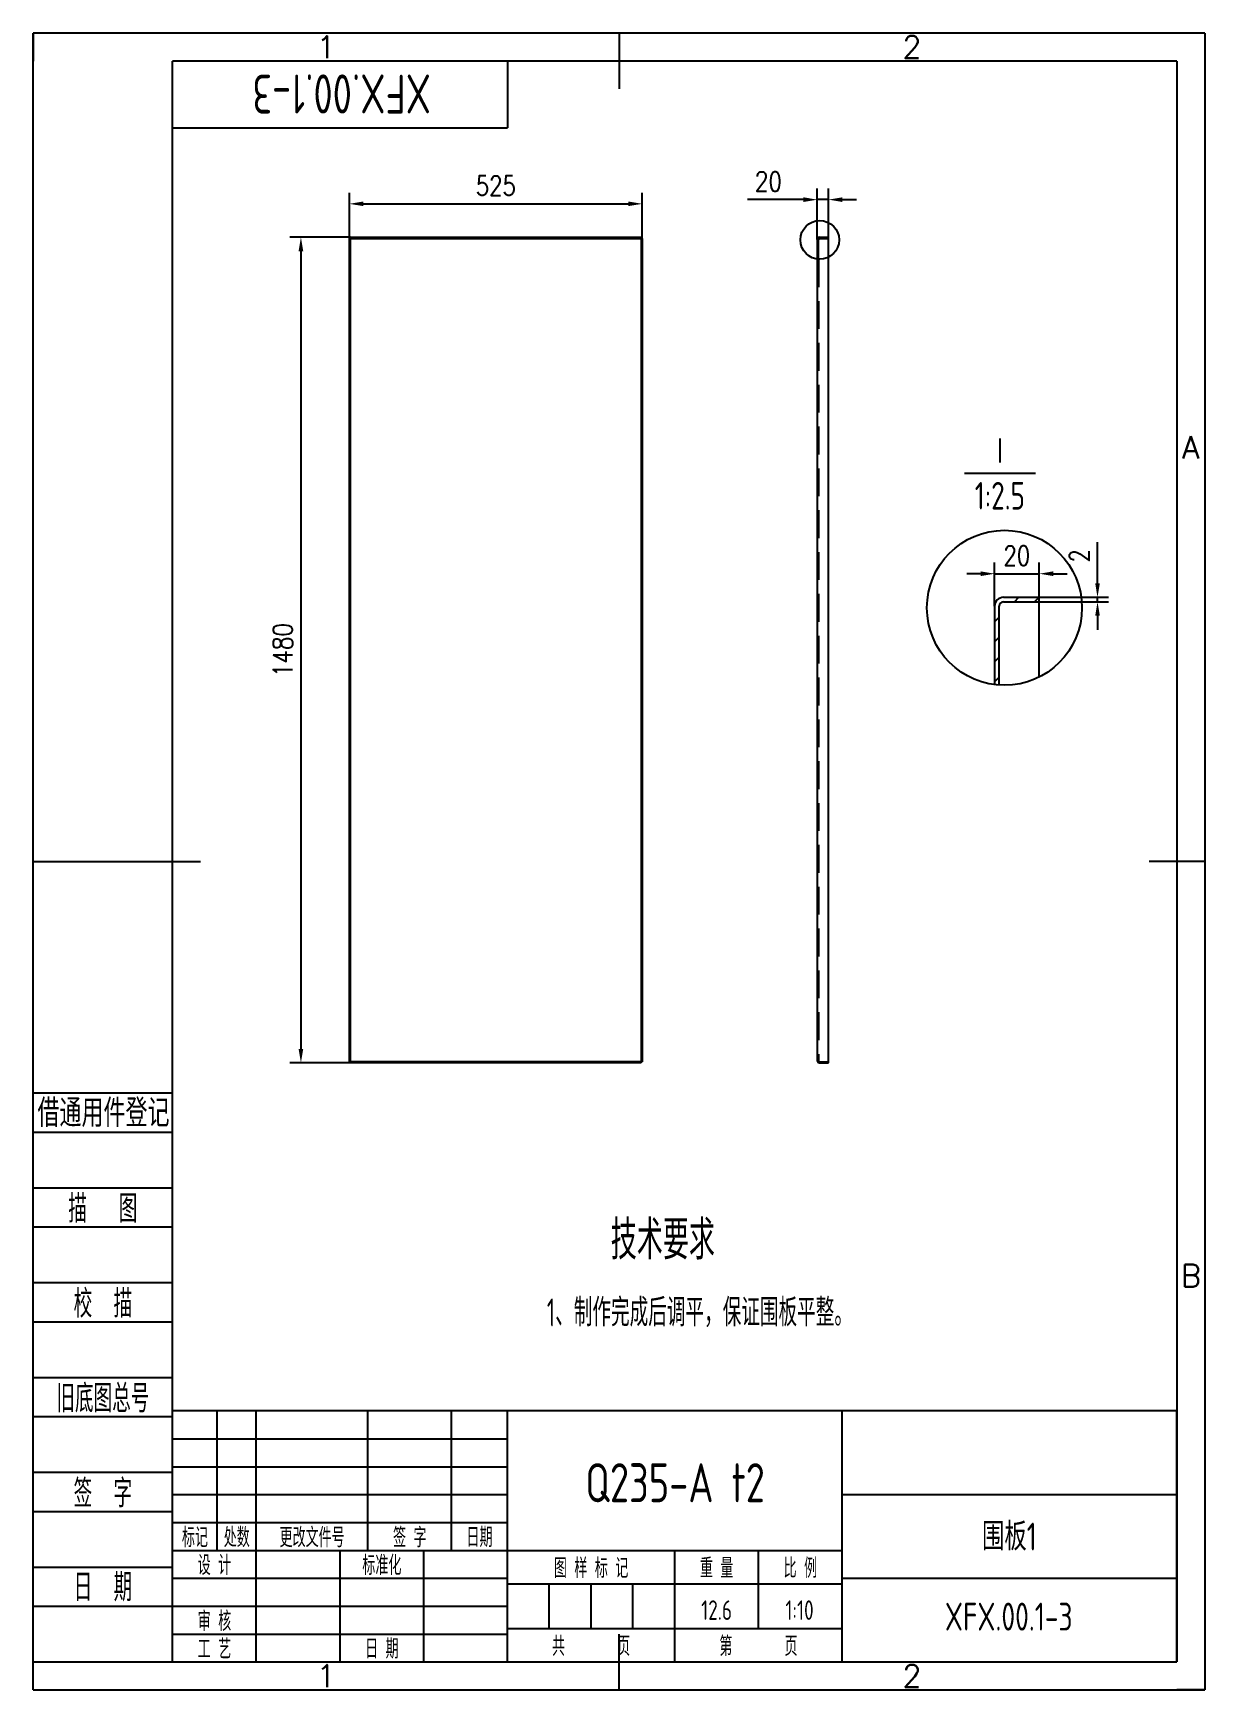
# Model space of a CAD drawing. Header units: inches. Extents: x -250 to 1850, y -50 to 2920.
import ezdxf
from ezdxf.enums import TextEntityAlignment as Align

# ---------------------------------------------------------------- set-up
doc = ezdxf.new("R2010")
doc.units = ezdxf.units.IN
doc.header["$LTSCALE"] = 100
doc.linetypes.add('DASHED', pattern=[0.75, 0.5, -0.25])
for name, color, linetype in [('1轮廓实线层', 7, 'Continuous'), ('2细线层', 4, 'Continuous'), ('4虚线层', 6, 'DASHED'), ('5剖面线层', 2, 'Continuous'), ('6文字层', 3, 'Continuous'), ('7标注层', 4, 'Continuous'), ('8符号标注层', 31, 'Continuous'), ('图框层', 7, 'Continuous')]:
    doc.layers.add(name, color=color, linetype=linetype)
doc.styles.add('PC_TEXTSTYLE', font='isocp.shx', dxfattribs={"width": 0.8, "bigfont": 'hzfs.shx'})
doc.styles.add('TH_GBDIM', font='romans.shx', dxfattribs={"width": 0.8, "bigfont": 'gbcbig.shx'})
doc.dimstyles.new('TH_GBDIM', dxfattribs={"dimscale": 10, "dimtxt": 3.5, "dimasz": 2.5, "dimexe": 2, "dimexo": 0, "dimgap": 1.5, "dimtad": 1, "dimdec": 1, "dimdsep": 46, "dimtxsty": 'TH_GBDIM', "dimcen": 2.5, "dimclrd": 130, "dimclre": 130, "dimclrt": 3, "dimadec": 0, "dimazin": 2, "dimtfac": 0.714286, "dimtdec": 1, "dimtmove": 0, "dimatfit": 3, "dimfxl": 0, "dimtzin": 0, "dimlwd": -1, "dimlwe": -1, "dimarcsym": 0})

# ---------------------------------------------------------------- blocks, each defined once
blk = doc.blocks.new('*D10')
at = {"layer": '7标注层', "color": 130, "transparency": 16777216}
for p, q in [((316.7, 2552.1), (316.7, 2634)), ((341.7, 2614), (816.7, 2614)), ((841.7, 2552.1), (841.7, 2634))]:
    blk.add_line(p, q, dxfattribs=at)
for points in [[(341.7, 2618.2), (341.7, 2609.9), (316.7, 2614)], [(816.7, 2618.2), (816.7, 2609.9), (841.7, 2614)]]:
    blk.add_solid(points, dxfattribs=at)
at = {"layer": 'Defpoints', "color": 0, "transparency": 16777216}
for p in [(841.7, 2614), (316.7, 2552.1), (841.7, 2552.1)]:
    blk.add_point(p, dxfattribs=at)
at = {"layer": '7标注层', "color": 3, "transparency": 16777216, "insert": (579.2, 2646.5), "char_height": 35, "attachment_point": 5, "style": 'TH_GBDIM'}
blk.add_mtext('525', dxfattribs=at)
blk = doc.blocks.new('*D11')
at = {"layer": '7标注层', "color": 130, "transparency": 16777216}
for p, q in [((318.7, 2554.1), (209.9, 2554.1)), ((229.9, 2529.1), (229.9, 1099.1)), ((318.7, 1074.1), (209.9, 1074.1))]:
    blk.add_line(p, q, dxfattribs=at)
for points in [[(225.7, 2529.1), (234.1, 2529.1), (229.9, 2554.1)], [(225.7, 1099.1), (234.1, 1099.1), (229.9, 1074.1)]]:
    blk.add_solid(points, dxfattribs=at)
at = {"layer": 'Defpoints', "color": 0, "transparency": 16777216}
for p in [(318.7, 2554.1), (229.9, 1074.1), (318.7, 1074.1)]:
    blk.add_point(p, dxfattribs=at)
at = {"layer": '7标注层', "color": 3, "transparency": 16777216, "insert": (197.4, 1814.1), "char_height": 35, "attachment_point": 5, "rotation": 90, "style": 'TH_GBDIM'}
blk.add_mtext('1480', dxfattribs=at)
blk = doc.blocks.new('*D12')
at = {"layer": '7标注层', "color": 130, "transparency": 16777216}
for p, q in [((1130.4, 2621.5), (1030.1, 2621.5)), ((1155.4, 2550.1), (1155.4, 2641.5)), ((1175.4, 2621.5), (1155.4, 2621.5)), ((1175.4, 2554.1), (1175.4, 2641.5)), ((1200.4, 2621.5), (1225.4, 2621.5))]:
    blk.add_line(p, q, dxfattribs=at)
for points in [[(1130.4, 2625.7), (1130.4, 2617.3), (1155.4, 2621.5)], [(1200.4, 2625.7), (1200.4, 2617.3), (1175.4, 2621.5)]]:
    blk.add_solid(points, dxfattribs=at)
at = {"layer": 'Defpoints', "color": 0, "transparency": 16777216}
for p in [(1155.4, 2621.5), (1155.4, 2550.1), (1175.4, 2554.1)]:
    blk.add_point(p, dxfattribs=at)
at = {"layer": '7标注层', "color": 3, "transparency": 16777216, "insert": (1067.7, 2654), "char_height": 35, "attachment_point": 5, "style": 'TH_GBDIM'}
blk.add_mtext('20', dxfattribs=at)
blk = doc.blocks.new('*D13')
at = {"layer": '7标注层', "color": 130, "transparency": 16777216}
for p, q in [((1657.6, 1933.6), (1657.6, 2007.2)), ((1535.3, 1908.6), (1677.6, 1908.6)), ((1657.6, 1900.6), (1657.6, 1908.6)), ((1535.3, 1900.6), (1677.6, 1900.6)), ((1657.6, 1875.6), (1657.6, 1850.6))]:
    blk.add_line(p, q, dxfattribs=at)
for points in [[(1653.5, 1933.6), (1661.8, 1933.6), (1657.6, 1908.6)], [(1653.5, 1875.6), (1661.8, 1875.6), (1657.6, 1900.6)]]:
    blk.add_solid(points, dxfattribs=at)
at = {"layer": 'Defpoints', "color": 0, "transparency": 16777216}
for p in [(1535.3, 1908.6), (1657.6, 1908.6), (1535.3, 1900.6)]:
    blk.add_point(p, dxfattribs=at)
at = {"layer": '7标注层', "color": 3, "transparency": 16777216, "insert": (1625.1, 1982.9), "char_height": 35, "attachment_point": 5, "rotation": 90, "style": 'TH_GBDIM'}
blk.add_mtext('2', dxfattribs=at)
blk = doc.blocks.new('*D14')
at = {"layer": '7标注层', "color": 130, "transparency": 16777216}
for p, q in [((1473.2, 1892.6), (1473.2, 1970.9)), ((1553.2, 1908.6), (1553.2, 1970.9)), ((1448.2, 1950.9), (1423.2, 1950.9)), ((1473.2, 1950.9), (1553.2, 1950.9)), ((1578.2, 1950.9), (1603.2, 1950.9))]:
    blk.add_line(p, q, dxfattribs=at)
for points in [[(1448.2, 1955.1), (1448.2, 1946.7), (1473.2, 1950.9)], [(1578.2, 1955.1), (1578.2, 1946.7), (1553.2, 1950.9)]]:
    blk.add_solid(points, dxfattribs=at)
at = {"layer": 'Defpoints', "color": 0, "transparency": 16777216}
for p in [(1553.2, 1950.9), (1553.2, 1908.6), (1473.2, 1892.6)]:
    blk.add_point(p, dxfattribs=at)
at = {"layer": '7标注层', "color": 3, "transparency": 16777216, "insert": (1513.2, 1983.4), "char_height": 35, "attachment_point": 5, "style": 'TH_GBDIM'}
blk.add_mtext('20', dxfattribs=at)
blk = doc.blocks.new('PC_TITLE_BLOCK')
at = {"layer": '1轮廓实线层'}
for p, q in [((0, 45), (-180, 45)), ((-180, 0), (-180, 45)), ((-172, 20), (-172, 45)), ((-165, 20), (-165, 45)), ((-145, 20), (-145, 45)), ((-130, 20), (-130, 45)), ((-120, 0), (-120, 45)), ((-60, 30), (0, 30)), ((-180, 20), (-60, 20)), ((-165, 0), (-165, 20)), ((-150, 0), (-150, 20)), ((-135, 0), (-135, 20)), ((-60, 15), (0, 15)), ((-180, 0), (0, 0))]:
    blk.add_line(p, q, dxfattribs=at)
at = {"layer": '1轮廓实线层', "color": 7}
for p, q in [((-60, 0), (-60, 45)), ((-180, 25), (-120, 25))]:
    blk.add_line(p, q, dxfattribs=at)
at = {"layer": '2细线层'}
for p, q in [((-180, 40), (-120, 40)), ((-180, 35), (-120, 35)), ((-180, 30), (-120, 30)), ((-90, 0), (-90, 20)), ((-75, 6), (-75, 20)), ((-180, 15), (-120, 15)), ((-120, 14), (-60, 14)), ((-112.5, 6), (-112.5, 14)), ((-105, 6), (-105, 14)), ((-97.5, 6), (-97.5, 14)), ((-180, 10), (-120, 10)), ((-120, 6), (-60, 6)), ((-180, 5), (-120, 5))]:
    blk.add_line(p, q, dxfattribs=at)
at = {"layer": '图框层'}
blk.add_line((0, 0), (0, 45), dxfattribs=at)
at = {"layer": '6文字层', "style": 'PC_TEXTSTYLE', "width": 0.667}
for s, p in [('标记', (-176, 22.5)), ('处数', (-168.5, 22.5)), (' 更改文件号 ', (-155, 22.5)), (' 签 字 ', (-137.5, 22.5)), (' 日期 ', (-125, 22.5)), (' 设 计 ', (-172.5, 17.51)), (' 标准化 ', (-142.5, 17.51)), (' 图 样 标 记 ', (-105, 17)), (' 重 量 ', (-82.5, 17)), (' 比 例 ', (-67.5, 17)), (' 审 核 ', (-172.5, 7.5)), (' 工 艺 ', (-172.5, 2.5)), (' 日 期 ', (-142.5, 2.5)), ('共       页', (-105, 3)), ('第       页', (-75, 3))]:
    blk.add_text(s, height=3.5, dxfattribs=at).set_placement(p, align=Align.MIDDLE)
at = {"layer": '6文字层', "style": 'PC_TEXTSTYLE', "flags": 8}
for tag, height, width, p, p2 in [('企业名称', 5, 1.98445, (-54.29, 34.82), (-5.27, 34.82)), ('产品名称或材料标记', 7, 0.600652, (-113.46, 28.64), (-66.42, 28.64)), ('图样名称', 5, 2.004495, (-54.79, 19.98), (-5.27, 19.98)), ('标准化', 3.5, 1.023147, (-133.83, 15.37), (-120.75, 15.37)), ('审核', 3.5, 1.579393, (-163.99, 5.37), (-150.63, 5.37)), ('重量', 3.5, 1.408247, (-88.46, 7.54), (-76.55, 7.54)), ('比例', 3.5, 1.385287, (-73.35, 7.54), (-61.93, 7.54)), ('图样代号', 5, 2.006536, (-54.79, 5.63), (-5.52, 5.63)), ('工艺', 3.5, 1.621807, (-164.21, 0.37), (-150.89, 0.37)), ('日期', 3.5, 1.560088, (-133.83, 0.37), (-120.75, 0.37)), ('共几页', 3.5, 0.557144, (-108.07, 0.63), (-101.05, 0.63))]:
    blk.add_attdef(tag, text='', height=height, dxfattribs=dict(at, width=width)).set_placement(p, p2, align=Align.FIT)
at = {"layer": '6文字层', "style": 'PC_TEXTSTYLE', "width": 9.905045, "flags": 8}
blk.add_attdef('设计', text='', height=3.5, rotation=358.4644, dxfattribs=at).set_placement((-164.23, 15.37), (-150.37, 15), align=Align.FIT)
at = {"layer": '6文字层', "color": 3, "style": 'PC_TEXTSTYLE', "width": 0.56476, "flags": 8}
blk.add_attdef('第几页', text='', height=3.5, dxfattribs=at).set_placement((-78.29, 0.75), (-71.16, 0.75), align=Align.FIT)
at = {"layer": '6文字层', "ltscale": 10, "style": 'PC_TEXTSTYLE', "flags": 1}
blk.add_attdef('图纸张数', (-58.68, -0.49), '', height=2.5, dxfattribs=at)
blk = doc.blocks.new('PC_FJL_BLOCK')
at = {"layer": '2细线层'}
for p, q in [((-25, 102), (0, 102)), ((-25, 95), (0, 95)), ((-25, 85), (0, 85)), ((-25, 78), (0, 78)), ((-25, 68), (0, 68)), ((-25, 61), (0, 61)), ((-25, 51), (0, 51)), ((-25, 44), (0, 44)), ((-25, 34), (0, 34)), ((-25, 27), (0, 27)), ((-25, 17), (0, 17)), ((-25, 10), (0, 10)), ((-25, 0), (0, 0))]:
    blk.add_line(p, q, dxfattribs=at)
at = {"layer": '6文字层', "color": 3, "style": 'PC_TEXTSTYLE', "width": 0.715685}
blk.add_text('借通用件登记', height=5, dxfattribs=at).set_placement((-24.22, 95.91), (-0.56, 95.91), align=Align.FIT)
at = {"layer": '6文字层', "color": 3, "style": 'PC_TEXTSTYLE'}
for s, width, p in [('描   图', 0.6667, (-12.5, 81.5)), ('校  描', 0.667, (-12.5, 64.5)), ('旧底图总号', 0.667, (-12.5, 47.5)), ('签  字', 0.667, (-12.5, 30.5)), ('日  期', 0.667, (-12.49, 13.6))]:
    blk.add_text(s, height=5, dxfattribs=dict(at, width=width)).set_placement(p, align=Align.MIDDLE)
at = {"layer": '6文字层', "style": 'PC_TEXTSTYLE'}
for tag, width, p, p2 in [('借通用件登记', 0.671328, (-23.44, 86.36), (-1.25, 86.36)), ('描图', 2.120922, (-23.44, 69.36), (-1.25, 69.36)), ('校图', 2.149976, (-23.75, 52.06), (-1.25, 52.06)), ('旧底图总号', 0.761452, (-22.84, 35.67), (-1.86, 35.67)), ('签字', 2.026939, (-23.14, 18.37), (-1.56, 18.37)), ('日期', 1.89999, (-22.84, 1.37), (-2.17, 1.37))]:
    blk.add_attdef(tag, text='', height=5, dxfattribs=dict(at, width=width)).set_placement(p, p2, align=Align.FIT)
blk = doc.blocks.new('PC_TYDH_BLOCK')
at = {"layer": '2细线层', "linetype": 'Continuous'}
for p in [(60, 0), (0, -12)]:
    blk.add_line(p, (60, -12), dxfattribs=at)
at = {"layer": '6文字层', "style": 'PC_TEXTSTYLE', "width": 1.815486}
blk.add_attdef('图样代号', text='', height=7, rotation=180, dxfattribs=at).set_placement((58.24, -2.4), (2.35, -2.4), align=Align.FIT)

msp = doc.modelspace()

# ---------------------------------------------------------------- hatches: boundary and pattern name
at = {"layer": '5剖面线层'}
h = msp.add_hatch(dxfattribs=at)
h.set_pattern_fill('ANSI31', color=256, scale=2)
h.set_pattern_definition([(45, (-108.8786, 120.433), (-4.490128, 4.490128), [])])
h.paths.add_polyline_path([(1159.39, 2552.07), (1175.39, 2552.07), (1175.39, 2554.07), (1159.39, 2554.07, 0.4142136), (1155.39, 2550.07), (1155.39, 2514.95, 0.014474), (1157.39, 2514.75), (1157.39, 2550.07, -0.4142136)])

# ---------------------------------------------------------------- linework, layer by layer
at = {"layer": '1轮廓实线层'}
for p, q in [((800, 2920), (800, 2820)), ((316.72, 2552.07), (841.72, 2552.07)), ((318.72, 1074.07), (318.72, 2554.07)), ((839.72, 2554.07), (839.72, 1074.07)), ((1155.39, 2550.07), (1155.39, 1078.07)), ((1157.39, 2514.75), (1157.39, 2550.07)), ((1159.39, 2554.07), (1175.39, 2554.07)), ((1159.39, 2552.07), (1175.39, 2552.07)), ((1175.39, 1074.07), (1175.39, 2554.07)), ((1489.18, 1908.58), (1553.18, 1908.58)), ((1553.18, 1765.76), (1553.18, 1908.58)), ((1473.18, 1892.58), (1473.18, 1752.07)), ((1481.18, 1751.29), (1481.18, 1892.58)), ((1489.18, 1900.58), (1553.18, 1900.58)), ((-250, 1435), (50, 1435)), ((1850, 1435), (1750, 1435)), ((841.72, 1076.07), (316.72, 1076.07)), ((1159.39, 1074.07), (1175.39, 1074.07)), ((800, -50), (800, 50))]:
    msp.add_line(p, q, dxfattribs=at)
for centre, radius, start, end in [((1159.39, 2550.07), 4, 90, 180), ((1159.39, 2550.07), 2, 90, 180), ((1489.18, 1892.58), 16, 90, 180), ((1489.18, 1892.58), 8, 90, 180), ((1159.39, 1078.07), 4, 180, 270)]:
    msp.add_arc(centre, radius, start, end, dxfattribs=at)
at = {"layer": '2细线层'}
for p, q in [((-250, -50), (-250, 2920)), ((1850, 2920), (-250, 2920)), ((-250, 2920), (-250, 2870)), ((800, 2920), (800, 2870)), ((1850, 2920), (1850, -50)), ((316.72, 1076.07), (316.72, 2552.07)), ((318.72, 2554.07), (839.72, 2554.07)), ((841.72, 2552.07), (841.72, 1076.07)), ((1850, 1435), (1800, 1435)), ((839.72, 1074.07), (318.72, 1074.07)), ((-250, -50), (-250, 0)), ((800, -50), (800, 0)), ((-250, -50), (1850, -50)), ((1850, -50), (1800, -50))]:
    msp.add_line(p, q, dxfattribs=at)
at = {"layer": '4虚线层'}
for p, q in [((1157.39, 2514.75), (1157.39, 1078.07)), ((1159.39, 1076.07), (1175.39, 1076.07))]:
    msp.add_line(p, q, dxfattribs=at)
msp.add_arc((1159.39, 1078.07), 2, 180, 270, dxfattribs=at)
at = {"layer": '5剖面线层'}
for p, q in [((1508.83, 1900.58), (1516.83, 1908.58)), ((1544.75, 1900.58), (1552.75, 1908.58)), ((1473.18, 1864.92), (1481.18, 1872.92)), ((1473.18, 1829), (1481.18, 1837)), ((1473.18, 1793.08), (1481.18, 1801.08)), ((1473.18, 1757.16), (1481.18, 1765.16))]:
    msp.add_line(p, q, dxfattribs=at)
at = {"layer": '8符号标注层', "color": 7}
msp.add_line((1546.21, 2130.4), (1419.11, 2130.4), dxfattribs=at)
at = {"layer": '8符号标注层'}
for centre, radius in [((1159.8, 2549.39), 34.72), ((1490.79, 1889.83), 138.88)]:
    msp.add_circle(centre, radius, dxfattribs=at)
at = {"layer": '图框层'}
for p, q in [((0, 0), (0, 2870)), ((1800, 2870), (0, 2870)), ((1800, 2870), (1800, 0)), ((0, 0), (1800, 0))]:
    msp.add_line(p, q, dxfattribs=at)

# ---------------------------------------------------------------- block references
ref = msp.add_blockref('PC_TYDH_BLOCK', (0, 2870), dxfattribs=dict(at, xscale=10, yscale=10, zscale=10))
ref.add_attrib('图样代号', 'XFX.00.1-3', dxfattribs={"layer": '6文字层', "height": 70, "rotation": 180, "style": 'PC_TEXTSTYLE', "width": 0.8}).set_placement((302.93, 2845.97), align=Align.CENTER)
at = {"layer": '图框层', "xscale": 10, "yscale": 10, "zscale": 10}
msp.add_blockref('PC_FJL_BLOCK', (0, 0), dxfattribs=at)
at = {"layer": '图框层'}
ref = msp.add_blockref('PC_TITLE_BLOCK', (1800, 0), dxfattribs=dict(at, xscale=10, yscale=10, zscale=10))
ref.add_attrib('重量', '12.6', dxfattribs={"layer": '6文字层', "height": 35, "style": 'PC_TEXTSTYLE', "width": 0.8}).set_placement((974.97, 75.42), align=Align.CENTER)
ref.add_attrib('产品名称或材料标记', 'Q235-A t2', dxfattribs={"layer": '6文字层', "height": 70, "style": 'PC_TEXTSTYLE', "width": 0.8}).set_placement((900.58, 286.35), align=Align.CENTER)
ref.add_attrib('图样名称', '围板1', dxfattribs={"layer": '6文字层', "height": 50, "style": 'PC_TEXTSTYLE', "width": 0.8}).set_placement((1499.73, 199.78), align=Align.CENTER)
ref.add_attrib('图样代号', 'XFX.00.1-3', dxfattribs={"layer": '6文字层', "height": 50, "style": 'PC_TEXTSTYLE', "width": 0.8}).set_placement((1498.5, 56.3), align=Align.CENTER)
ref.add_attrib('比例', '1:10', dxfattribs={"layer": '6文字层', "height": 35, "style": 'PC_TEXTSTYLE', "width": 0.8}).set_placement((1123.59, 75.42), align=Align.CENTER)

# ---------------------------------------------------------------- texts
at = {"layer": '6文字层', "style": 'TH_GBDIM'}
for s, p in [('1', (275, 2895)), ('2', (1325, 2895)), ('A', (1825, 2177.5)), ('B', (1825, 692.5)), ('1', (275, -25)), ('2', (1325, -25))]:
    msp.add_text(s, height=40, dxfattribs=at).set_placement(p, align=Align.MIDDLE)
at = {"layer": '6文字层', "style": 'PC_TEXTSTYLE', "width": 0.667}
msp.add_text('技术要求', height=70, dxfattribs=at).set_placement((878.56, 791.61), align=Align.TOP_CENTER)
msp.add_text('1、制作完成后调平，保证围板平整。', height=50, dxfattribs=at).set_placement((670.7, 651.61), align=Align.TOP_LEFT)
at = {"layer": '6文字层', "char_height": 49.49, "attachment_point": 8, "style": 'PC_TEXTSTYLE'}
for s, insert in [('Ⅰ', (1482.66, 2145.4)), ('1:2.5', (1482.66, 2065.91))]:
    msp.add_mtext(s, dxfattribs=dict(at, insert=insert))

# ---------------------------------------------------------------- dimensions: what is measured, and where the dimension line sits
at = {"layer": '7标注层'}
for base, p1, p2, picture, middle in [((1155.39, 2621.5), (1175.39, 2554.07), (1155.39, 2550.07), '*D12', (1067.73, 2654)), ((841.72, 2614.04), (316.72, 2552.07), (841.72, 2552.07), '*D10', (579.22, 2646.54))]:
    dim = msp.add_linear_dim(base=base, p1=p1, p2=p2, dimstyle='TH_GBDIM', dxfattribs=at)
    dim.commit()
    dim.dimension.update_dxf_attribs({"geometry": picture, "text_midpoint": middle})
dim = msp.add_linear_dim(base=(229.89, 1074.07), p1=(318.72, 2554.07), p2=(318.72, 1074.07), angle=90, dimstyle='TH_GBDIM', dxfattribs=at)
dim.commit()
dim.dimension.update_dxf_attribs({"geometry": '*D11', "text_midpoint": (197.39, 1814.07)})
dim = msp.add_linear_dim(base=(1553.18, 1950.91), p1=(1473.18, 1892.58), p2=(1553.18, 1908.58), dimstyle='TH_GBDIM', override={"dimlfac": 0.25}, dxfattribs=at)
dim.commit()
dim.dimension.update_dxf_attribs({"geometry": '*D14', "text_midpoint": (1513.18, 1983.41)})
dim = msp.add_linear_dim(base=(1657.63, 1908.58), p1=(1535.29, 1900.58), p2=(1535.29, 1908.58), angle=90, dimstyle='TH_GBDIM', override={"dimlfac": 0.25}, dxfattribs=at)
dim.commit()
dim.dimension.update_dxf_attribs({"geometry": '*D13', "text_midpoint": (1625.13, 1982.91)})

doc.saveas('drawing.dxf')
